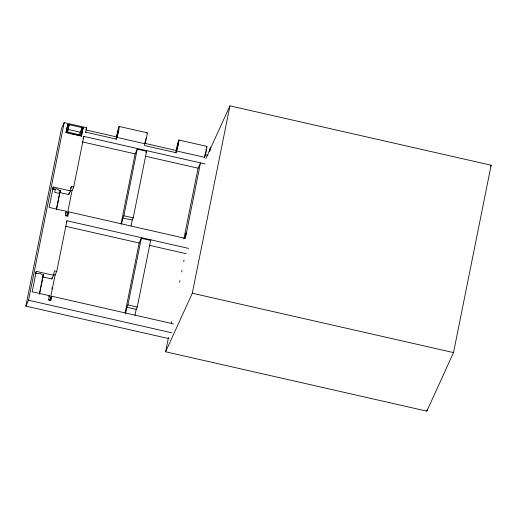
<?xml version="1.0" encoding="UTF-8"?>
<svg xmlns="http://www.w3.org/2000/svg" width="517" height="517" viewBox="0 0 517 517"><rect width="100%" height="100%" fill="white"/><g stroke="black" fill="none" stroke-linecap="round" stroke-linejoin="round"><path stroke-width="0.78" d="M209.954 150.731L209.96 150.027L209.753 150.486M85.467 132.526A7.671 0.556 -77.2 0 0 85.699 132.158L116.487 139.157L118.529 129.25L117.818 133.308L116.267 137.638A7.671 0.556 -77.2 0 0 116.138 139.377M116.68 136.242L117.107 133.819A5.758 0.414 -77.2 0 1 118.981 126.723A5.758 0.414 -77.2 0 1 118.716 130.284A5.758 0.414 -77.2 0 1 116.842 137.38L144.831 143.739A5.758 0.414 -77.2 0 0 146.705 136.65A5.758 0.414 -77.2 0 0 146.97 133.082M145.361 141.076L144.469 145.516L176.194 152.728L178.242 142.821L177.525 146.88L175.974 151.21A7.671 0.556 -77.2 0 0 175.845 152.948M176.387 149.814L176.814 147.384A5.758 0.414 -77.2 0 1 178.688 140.294A5.758 0.414 -77.2 0 1 178.423 143.855A5.758 0.414 -77.2 0 1 176.549 150.951L204.538 157.31A5.758 0.414 -77.2 0 0 206.542 149.536A5.758 0.414 -77.2 0 0 206.432 147.293M206.012 151.1L206.27 149.232L206.018 149.639M168.981 338.654L25.85 306.122L61.517 128.513L64.198 122.626L86.591 127.718L85.699 132.158M25.85 306.122L28.532 300.235L64.198 122.626M188.608 248.406L66.932 220.746L56.767 271.367L54.434 270.837L53.542 275.277L36.28 271.354L32.183 291.775L49.438 295.698L48.546 300.144L50.879 300.674L51.771 296.235L173.447 323.888M205.152 163.954L83.87 136.385L73.705 187.005L71.378 186.475L70.486 190.915L53.225 186.992L49.121 207.414L66.383 211.337L65.491 215.776L67.824 216.306L68.716 211.867L185.332 238.376L200.493 162.894L198.076 168.187L183.865 238.951M67.753 124.364L66.014 132.649L67.753 124.364L83.147 127.861L81.408 136.152L69.86 133.528M55.319 189.203L54.686 192.356L59.545 193.461M39.395 293.792L43.208 274.805M56.385 209.172L60.179 190.308M39.531 294.225L43.48 274.572M56.631 209.075L60.418 190.211M79.502 135.37L80.135 132.21L82.216 127.654M35.227 273.674L39.938 273.247L43.622 275.58L43.001 276.938L51.868 278.954L52.165 277.474M52.165 189.312L56.876 188.886L60.567 191.219L59.946 192.576L68.806 194.592L69.252 192.369M81.408 136.152L83.147 127.861M51.887 288.945L52.204 287.374M48.54 299.556L50.097 299.912L55.093 275.044L56.767 271.367M65.485 215.195L67.036 215.544L72.031 190.683L73.705 187.005M121.049 223.855L135.105 153.872L137.516 148.579M121.611 224.042L122.8 218.122L123.873 215.77L137.251 149.167L146.576 151.287L133.205 217.89L132.262 219.951L131.072 225.871M125.101 312.985L139.151 243.009L141.568 237.71M125.515 313.916L126.852 307.26L127.925 304.901L141.296 238.298L150.628 240.418L150.893 239.83M134.989 315.299L136.178 309.379L137.251 307.02L150.628 240.418M204.538 157.31L205.346 153.846M205.915 158.545L229.929 105.849L491.15 165.22L453.519 352.594L426.835 411.151L165.614 351.78L168.471 337.549M171.334 323.319L171.65 321.736M179.586 282.204L179.903 280.621M181.654 271.929L181.971 270.346M183.716 261.647L184.033 260.07M165.614 351.78L192.298 293.223L229.929 105.849M426.835 411.151L427.152 409.567M146.298 137.528L145.981 138.983M67.501 131.557L69.019 124.978L67.617 124.662M205.856 151.817L205.514 153.245M145.807 139.674L145.484 140.76M209.43 151.571L209.598 150.964M68.373 126.4L69.019 124.978L67.591 132.081L80.652 135.047L82.08 127.945L83.011 128.158M53.225 186.992L52.501 188.576L54.401 189.106M85.932 129.16L86.591 127.718M82.966 138.369L83.87 136.385M70.57 188.24L71.378 186.475M68.806 194.592L70.486 190.915M35.492 273.092L36.28 271.354M65.265 213.792L66.383 211.337M67.036 215.544L68.716 211.867M66.325 222.071L66.932 220.746M51.868 278.954L53.542 275.277M48.882 296.926L49.438 295.698M50.097 299.912L51.771 296.235M145.962 152.631L146.847 150.699M490.484 166.687L491.15 165.22M204.984 154.783L208.054 155.326M122.8 218.122L132.262 219.951M119.156 126.445L147.138 132.811M178.863 140.017L206.845 146.382M86.371 130.051L116.39 136.876M144.379 143.235L176.097 150.447M67.843 129.418L80.135 132.21M66.15 132.358L81.544 135.855M66.783 132.824L68.322 133.173M82.235 141.858L135.105 153.872M145.212 156.173L198.076 168.187M69.698 190.153L72.031 190.683M123.873 215.77L133.205 217.89M65.304 226.226L139.151 243.009M149.264 245.31L186.191 253.698M192.298 293.223L453.519 352.594M53.535 274.689L55.093 275.044M127.925 304.901L137.251 307.02M126.852 307.26L136.178 309.379M28.532 300.235L171.663 332.767M209.178 151.694A5.758 0.414 -77.2 0 1 210.503 147.319A5.758 0.414 -77.2 0 1 210.393 149.749M186.107 233.115L185.067 237.62L186.107 233.115"/></g></svg>
